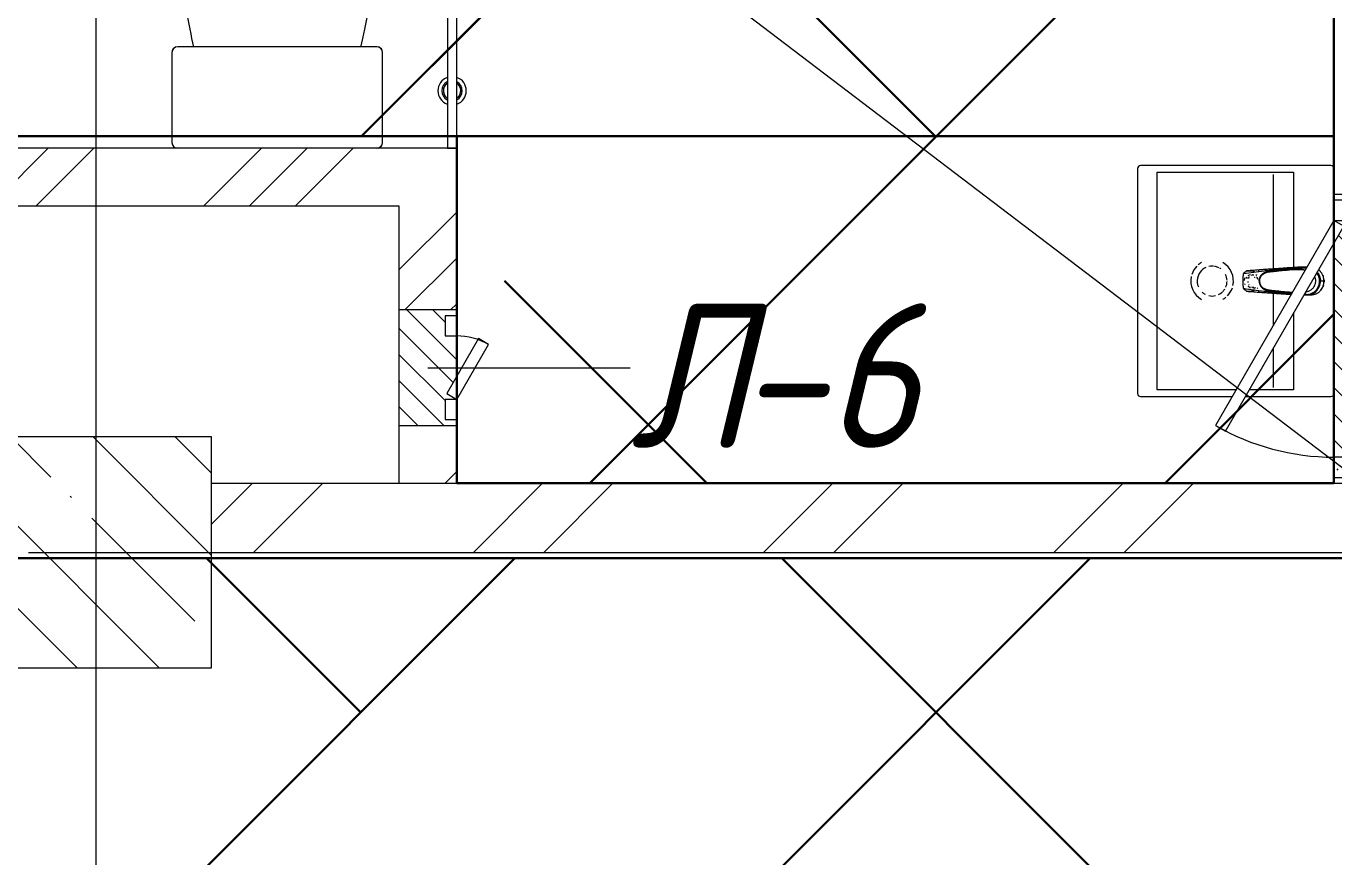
# Model space of a CAD drawing. Header units: millimetres. Extents: x -68946 to 690821, y -552984 to 293768.
# Drawn here: x 55741 to 58007, y -205094 to -203655 of the extents above; entities that cross this region are included whole.
import ezdxf

# ---------------------------------------------------------------- set-up
doc = ezdxf.new("R2010")
doc.units = ezdxf.units.MM
doc.linetypes.add('ADSK_Линия сетки', pattern=[2500, 2000, -250, 0, -250])
for name, color, linetype, lineweight in [('1.1) Стяжка 5 вып.', 30, 'Continuous', 30), ('1.3) Звуко-изол           5 вып.', 90, 'Continuous', 30), ('A-DETL-____-OTLN', 250, 'Continuous', 5), ('A-DETL-GENF-OTLN', 250, 'Continuous', 5), ('A-DOOR-____-IDEN', 250, 'Continuous', 9), ('A-DOOR-____-MCUT', 250, 'Continuous', 5), ('A-DOOR-____-OTLN', 250, 'Continuous', 5), ('A-GENM-____-MCUT', 250, 'Continuous', 25), ('A-GENM-____-OTLN', 250, 'Continuous', 9), ('A-WALL-____-MCUT', 250, 'Continuous', 13), ('A-WALL-____-PATT', 250, 'Continuous', 13), ('G-XREF-____-OTLN', 250, 'Continuous', 9), ('P-SANR-FIXT-OTLN', 250, 'Continuous', 9), ('S-COLS-____-MCUT', 250, 'Continuous', 25), ('S-COLS-____-OTLN', 250, 'Continuous', 9), ('S-GRID-____-OTLN', 250, 'Continuous', 9)]:
    doc.layers.add(name, color=color, linetype=linetype, lineweight=lineweight)
doc.styles.add('ISOCPEUR_I', font='isocpeui.ttf', dxfattribs={"width": 0.9, "height": 12.5})
pattern_1 = [(45, (-3188.22, -259241.4), (-224.5064, 224.5064), []), (45, (-3108.85, -259241.4), (0, 449.0128), []), (45, (-3267.6, -259241.4), (0, 449.0128), [])]
pattern_2 = [(45, (125, 0), (-22.6274, 22.6274), [])]

# ---------------------------------------------------------------- blocks, each defined once
blk = doc.blocks.new('SND_Умывальник_Santek HEO - HEO 40_ гибкая подводка_установка на стену_ 400х340х170_  PN4_5_ ХВ_ГВ накидная гайка BP DN15_ К-гл_кон_ П DN 50-V4-АР1_Маркировочный план 3 этажа')
at = {"layer": 'G-XREF-____-OTLN'}
for p, q in [((-17.5, -103.1), (-18.3, -96.1)), ((18.6, -93.2), (17.7, -100.7)), ((-13.2, -122.3), (-12.8, -122.9)), ((13.7, -121.5), (13.9, -121.2))]:
    blk.add_line(p, q, dxfattribs=at)
at = {"layer": 'G-XREF-____-OTLN', "flags": 128}
blk.add_lwpolyline([(0, -129.4), (-2.6, -129.2), (-5.1, -128.6), (-8.6, -126.9), (-9.4, -126.4)], dxfattribs=at)
at = {"layer": 'P-SANR-FIXT-OTLN', "lineweight": 5}
for p, q in [((-200, -5), (-200, -335)), ((200, -153), (200, -5)), ((-23.9, -47.6), (-23.4, -52)), ((23.5, -50.9), (23.9, -47.4)), ((23.7, -45.9), (24, -45.9)), ((-188.5, -306), (-188.5, -70)), ((-188.5, -70), (-22, -70)), ((-188.5, -70), (-22, -70)), ((56.2, -70), (188.5, -70)), ((56.2, -70), (188.5, -70)), ((188.5, -70), (188.5, -146.3)), ((-184.6, -105), (-19.4, -105)), ((19.4, -105), (76.9, -105)), ((116.9, -105), (184.6, -105)), ((-9.6, -133.4), (-11, -135)), ((12.6, -138.2), (11.3, -135.3)), ((-10.2, -147.5), (-8.9, -148.7)), ((-5.9, -150.5), (-4.4, -151)), ((11.3, -146.2), (11.9, -145.1)), ((12, -138.2), (12, -140.3)), ((12, -138.2), (12, -140.3)), ((188.5, -169.4), (188.5, -306)), ((200, -335), (200, -176.1)), ((188.5, -306), (-188.5, -306)), ((-195, -340), (195, -340))]:
    blk.add_line(p, q, dxfattribs=at)
at = {"layer": 'P-SANR-FIXT-OTLN', "lineweight": 5, "flags": 128}
for points in [[(23.1, -42.5), (23.5, -44.1), (24, -45.9)], [(-21.8, -57.4), (-22.6, -54.7), (-23.4, -52)], [(-17.6, -151.4), (-17.8, -149.6), (-17.9, -147.9)], [(-17.6, -151.4), (-15.4, -153.8), (-13.1, -156.3)], [(13.1, -156.3), (15.4, -153.8), (17.7, -151.4)], [(17.9, -147.9), (17.8, -149.6), (17.7, -151.4)]]:
    blk.add_lwpolyline(points, dxfattribs=at)
at = {"layer": 'P-SANR-FIXT-OTLN', "lineweight": 5}
for centre, radius, start, end in [((-195, -5), 5, 90, 180), ((195, -5), 5, 0, 90), ((0, -210.9), 36.9, 78.0272, 150), ((0, -210.9), 36.9, 45.5918, 71.6223), ((0, -210.9), 25.9, 152.9816, 166.4817), ((0, -210.9), 25.9, 144, 148.4296), ((0, -210.9), 25.9, 93.0847, 116.1739), ((0, -210.9), 25.9, 65.5446, 88.4632), ((0, -210.9), 25.9, 45.5775, 58.0134), ((0, -210.9), 25.9, 25.5336, 44.5196), ((0, -210.9), 36.9, 30, 40.5764), ((0, -210.9), 25.9, 175.2821, 180), ((0, -210.9), 25.9, 180, 192.7098), ((0, -210.9), 25.9, 167.3064, 171.5165), ((0, -210.9), 25.9, 205.5336, 224.5196), ((0, -210.9), 25.9, 317.3943, 331.7651), ((0, -210.9), 25.9, 347.2447, 360), ((0, -210.9), 25.9, 360, 12.6033), ((0, -210.9), 36.9, 210, 220.5764), ((0, -210.9), 36.9, 225.5918, 251.6223), ((0, -210.9), 25.9, 225.5775, 292.7628), ((0, -210.9), 36.9, 258.0272, 330), ((-195, -335), 5, 180, 270), ((195, -335), 5, 270, 360)]:
    blk.add_arc(centre, radius, start, end, dxfattribs=at)
for centre, major_axis, start_param, end_param in [((0, -140.2), (10.5, 0), 2.074739, 2.346091), ((0, -140.2), (10.5, 0), 1.895215, 2.047019), ((0, -140.2), (10.5, 0), 2.984761, 3.136523), ((0, -140.2), (10.5, 0), 3.150836, 3.488648), ((0, -144.4), (10.5, 0), 3.141593, 3.665191), ((0, -140.2), (10.5, 0), 3.944651, 4.269174), ((0, -144.4), (10.5, 0), 2.106208, 2.262595), ((0, -144.4), (10.5, 0), 4.044495, 4.199712), ((0, -144.4), (13, 0), 4.251351, 4.444761), ((0, -144.4), (13, 0), 4.518274, 4.621873), ((0, -140.2), (10.5, 0), 4.792405, 4.95203), ((0, -144.4), (13, 0), 5.095586, 5.204636), ((0, -140.2), (10.5, 0), 5.302179, 5.484258), ((0, -144.4), (10.5, 0), 5.759587, 6.283185), ((0, -140.2), (10.5, 0), 5.967442, 6.44117), ((0, -144.4), (13, 0), 0.38978, 0.565414)]:
    blk.add_ellipse(centre, major_axis=major_axis, ratio=0.841652, start_param=start_param, end_param=end_param, dxfattribs=at)
for points in [[(-14.2, -21.4), (-14.7, -21.7), (-15.5, -22.4), (-16.7, -23.3), (-18.1, -24.6), (-18.9, -25.6), (-19.3, -26.1)], [(-10, -18.9), (-9.5, -18.7), (-9, -18.5), (-8.5, -18.3)], [(-1.9, -16.9), (-1.3, -16.8), (-0.6, -16.8), (0, -16.8)], [(0, -16.8), (0.7, -16.8), (1.5, -16.9), (2.2, -16.9)], [(14.6, -21.4), (15.1, -21.8), (15.5, -22.1), (16, -22.5)], [(2.4, -24.6), (3.1, -24.7), (3.9, -24.8), (4.6, -24.9)], [(23, -42.2), (23, -42.1), (23, -41.9), (22.9, -41.8)], [(23.9, -47.4), (23.8, -46.6), (23.6, -44.8), (23.3, -43.1), (23, -42.2)], [(24, -45.9), (23.9, -44.4), (23.8, -43), (23.5, -41.6)], [(24, -45.1), (24.1, -44.1), (24.1, -43), (24, -41.9)], [(-23.3, -48.5), (-23.4, -48), (-23.5, -47.6), (-23.6, -47.1)], [(-20.2, -59.9), (-20.7, -59.1), (-21.3, -58.3), (-21.8, -57.4)], [(23.1, -48.2), (23.1, -48.7), (23.1, -49.3), (23.2, -49.9)], [(23.9, -51.2), (24, -49.9), (24, -48.7), (23.9, -47.4)], [(-20.9, -104.7), (-20.9, -104.7), (-20.7, -104.7), (-20.3, -104.6), (-20, -104.6)], [(20.1, -104.6), (20.6, -104.7), (20.9, -104.7), (20.9, -104.7)], [(-6.7, -127.8), (-5.9, -128.2), (-5, -128.5), (-4.1, -128.7)], [(-6.6, -157.1), (-7.7, -157), (-9.8, -156.8), (-12, -156.5), (-13.1, -156.3)], [(0, -157.4), (-1.1, -157.4), (-3.3, -157.4), (-5.5, -157.2), (-6.6, -157.1)], [(6.6, -157.1), (5.5, -157.2), (3.3, -157.4), (1.1, -157.4), (0, -157.4)], [(13.1, -156.3), (12, -156.5), (9.9, -156.8), (7.7, -157), (6.6, -157.1)]]:
    blk.add_open_spline(points, degree=3, dxfattribs=at)
for points, knots in [([(0, -17), (-2.6, -17), (-5.7, -17.5), (-9.3, -18.8), (-11, -19.6), (-12.7, -20.4), (-13.7, -21.1), (-14.2, -21.4)], [0, 0, 0, 0, 0.2, 0.25, 0.3, 0.35, 0.4, 0.4, 0.4, 0.4]), ([(0, -17), (0, -17.5), (0, -18.6), (0, -20.3), (0, -21.8), (0, -22.7), (0, -23.2)], [0, 0, 0, 0, 0.25, 0.5, 0.75, 0.9474122, 0.9474122, 0.9474122, 0.9474122]), ([(24, -41.9), (24, -41.1), (23.9, -39.5), (23.6, -37.3), (23.3, -35.4), (22.9, -33.6), (22.3, -31.4), (21.5, -29.4), (20.4, -27.5), (19.1, -25.8), (17.7, -24.2), (15.5, -22.2), (11.3, -19.4), (5.8, -17.4), (1.5, -17), (0, -17)], [0, 0, 0, 0, 0.055556, 0.111111, 0.166667, 0.222222, 0.277778, 0.333333, 0.388889, 0.444444, 0.5, 0.555556, 0.666667, 0.888889, 1, 1, 1, 1]), ([(6.6, -17.7), (7.2, -17.9), (8.4, -18.3), (9.7, -18.8), (10.2, -19)], [0.08534081, 0.08534081, 0.08534081, 0.08534081, 0.11111111, 0.13561298, 0.13561298, 0.13561298, 0.13561298]), ([(-14.2, -27.7), (-13.9, -27.4), (-12.3, -26.4), (-9.1, -24.8), (-4.7, -23.5), (-1.6, -23.2), (0, -23.2)], [20.226596, 20.226596, 20.226596, 20.226596, 21.407172, 25.688606, 29.970041, 34.251475, 34.251475, 34.251475, 34.251475]), ([(22.8, -41.5), (22.3, -39.6), (20.5, -35.6), (16, -30.5), (10.1, -26.7), (4.2, -24.8), (-1.1, -24.5), (-5.4, -25.2), (-9.5, -26.6), (-12.3, -28.1), (-13.8, -29.1), (-14, -29.3)], [0.0116849, 0.0116849, 0.0116849, 0.0116849, 0.1111111, 0.2222222, 0.3333333, 0.4444444, 0.5138889, 0.5833333, 0.6527778, 0.7222222, 0.7381301, 0.7381301, 0.7381301, 0.7381301]), ([(-6.7, -33.1), (-6.2, -32.9), (-4.8, -32.4), (-2.5, -31.9), (0.4, -31.7), (3.3, -32.1), (6, -32.8), (8.2, -33.7), (9.9, -34.7), (11.3, -35.6), (12.7, -36.7), (14, -37.9), (15.2, -39.2), (16.4, -40.9), (17.7, -43.1), (18.6, -45.5), (18.9, -47), (19, -47.4)], [0.6440412, 0.6440412, 0.6440412, 0.6440412, 0.6538462, 0.6730769, 0.6923077, 0.7115385, 0.7307692, 0.75, 0.7596154, 0.7692308, 0.7836538, 0.7980769, 0.8125, 0.8269231, 0.8413462, 0.8557692, 0.8595167, 0.8595167, 0.8595167, 0.8595167]), ([(-5.3, -25), (-5.1, -25), (-4.1, -24.8), (-3.2, -24.7), (-2.5, -24.6)], [0.91841171, 0.91841171, 0.91841171, 0.91841171, 0.92857143, 0.96187166, 0.96187166, 0.96187166, 0.96187166]), ([(23.3, -40.8), (23.2, -40.2), (22.9, -39), (22.2, -37.1), (21.1, -35), (19.5, -32.5), (16.9, -29.7), (13.2, -26.9), (9.1, -24.8), (4.6, -23.5), (1.5, -23.2), (0, -23.2)], [-63.609883, -63.609883, -63.609883, -63.609883, -62.080799, -59.940082, -57.799364, -55.658647, -51.377213, -47.095778, -42.814344, -38.53291, -34.251475, -34.251475, -34.251475, -34.251475]), ([(19, -33.6), (19.3, -34), (19.8, -34.7), (20.4, -35.8), (20.8, -36.6), (21, -37.2), (21.1, -37.4)], [0.3358363, 0.3358363, 0.3358363, 0.3358363, 0.35714286, 0.375, 0.39285714, 0.40186247, 0.40186247, 0.40186247, 0.40186247]), ([(21.8, -39.4), (21.8, -39.6), (21.9, -40), (22, -40.2), (22, -40.4)], [0.43577337, 0.43577337, 0.43577337, 0.43577337, 0.44642857, 0.45645234, 0.45645234, 0.45645234, 0.45645234]), ([(23.2, -34.8), (23.2, -35), (23.4, -35.9), (23.8, -38.2), (24.1, -41.7), (24, -44.5), (23.8, -45.8)], [0.4097338, 0.4097338, 0.4097338, 0.4097338, 0.4166667, 0.4444444, 0.5, 0.550944, 0.550944, 0.550944, 0.550944]), ([(24.1, -51.4), (24.1, -50.4), (24, -47.7), (23.8, -45), (23.6, -43.3)], [0.1958613, 0.1958613, 0.1958613, 0.1958613, 0.25, 0.3486166, 0.3486166, 0.3486166, 0.3486166]), ([(-23.9, -46.9), (-24, -47.4), (-24.1, -50.2), (-24.2, -55.3), (-23.9, -60.1), (-23.8, -62.5)], [0.7191361, 0.7191361, 0.7191361, 0.7191361, 0.75, 0.875, 1, 1, 1, 1]), ([(-23.9, -47.6), (-24, -49.2), (-23.9, -52.6), (-23.3, -57.5), (-22.5, -62.4), (-21.8, -67.4), (-21.2, -72.4), (-20.5, -79.2), (-19.6, -85.9), (-18.7, -92.7), (-18.1, -96.9), (-17.7, -100.4), (-17.4, -103.7), (-17.1, -107.9), (-16.5, -113), (-15.5, -117.2), (-14.3, -120.3), (-13.1, -122.6), (-11.5, -124.7), (-9.6, -126.4), (-7.4, -127.7), (-4.3, -129), (-1.7, -129.4), (0, -129.4)], [0, 0, 0, 0, 0.055556, 0.111111, 0.166667, 0.222222, 0.277778, 0.333333, 0.444444, 0.5, 0.555556, 0.583333, 0.611111, 0.666667, 0.722222, 0.777778, 0.805556, 0.833333, 0.861111, 0.888889, 0.916667, 0.944444, 1, 1, 1, 1]), ([(-23.4, -52), (-23.6, -51), (-23.8, -49.2), (-23.9, -47.5), (-23.9, -46.8)], [0, 0, 0, 0, 0.5, 0.8487793, 0.8487793, 0.8487793, 0.8487793]), ([(-23.8, -62.5), (-23.7, -64.3), (-23.4, -68.1), (-23, -74.1), (-22.7, -79.7), (-22.4, -84.3), (-22, -88.9), (-21.7, -94.5), (-21, -103.5), (-20.5, -111.8), (-19.9, -120.3), (-19.3, -128.7), (-18.5, -138.9), (-17.9, -147.2), (-17.6, -151.4)], [0, 0, 0, 0, 0.071429, 0.142857, 0.214286, 0.25, 0.285714, 0.357143, 0.428571, 0.571429, 0.642857, 0.714286, 0.857143, 1, 1, 1, 1]), ([(-23.7, -47.1), (-23.7, -47.3), (-23.6, -48.1), (-23.4, -48.9), (-23.2, -49.6)], [0.1346068, 0.1346068, 0.1346068, 0.1346068, 0.15, 0.2, 0.2, 0.2, 0.2]), ([(-23.4, -52), (-23.4, -52.1), (-23.4, -52.4), (-23.4, -53.4), (-23.2, -55.1), (-22.9, -57.5), (-22.6, -60.4), (-22.1, -64.8), (-21.6, -69.6), (-20.9, -74.6), (-20.3, -79.8), (-19.5, -86.3), (-18.6, -93.8), (-17.8, -100.1), (-17.1, -105.1), (-16.7, -108.8), (-16.3, -112.6), (-15.8, -116.3), (-14.7, -120), (-12.8, -123.1), (-11.2, -124.8), (-10.3, -125.5)], [0, 0, 0, 0, 0.0192308, 0.0384615, 0.0576923, 0.0769231, 0.0961538, 0.1153846, 0.1538462, 0.1730769, 0.1923077, 0.2307692, 0.2692308, 0.3076923, 0.3269231, 0.3461538, 0.3653846, 0.3846154, 0.4038462, 0.4230769, 0.4397601, 0.4397601, 0.4397601, 0.4397601]), ([(-13.1, -156.3), (-14, -150.5), (-15.7, -138.8), (-17.5, -124.1), (-18.8, -112.3), (-19.7, -103.3), (-20.4, -95.8), (-21, -89.7), (-21.3, -85.2), (-21.7, -80.4), (-22.2, -73.7), (-22.6, -66.6), (-23, -60), (-23.2, -53.9), (-23.2, -50.1), (-23.1, -48.2)], [0, 0, 0, 0, 0.0714286, 0.1428571, 0.1785714, 0.2142857, 0.25, 0.2678571, 0.2857143, 0.3035714, 0.3214286, 0.3571429, 0.375, 0.3928571, 0.4285714, 0.4285714, 0.4285714, 0.4285714]), ([(-19, -82.1), (-19, -81.8), (-19.1, -81), (-19.3, -79.8), (-19.5, -78.5), (-19.7, -77), (-20, -75.2), (-20.3, -72.9), (-20.7, -70.2), (-21.2, -66.7), (-21.7, -63.4), (-22.1, -60.6), (-22.4, -58.9), (-22.5, -57.8), (-22.4, -57.3), (-22.2, -57.1), (-22, -57.3), (-21.8, -57.4)], [-0.210165, -0.210165, -0.210165, -0.210165, -0.203125, -0.1953125, -0.1875, -0.1796875, -0.171875, -0.15625, -0.140625, -0.125, -0.09375, -0.078125, -0.0625, -0.046875, -0.03125, -0.015625, 0, 0, 0, 0]), ([(0, -128.4), (-0.5, -128.4), (-1.5, -128.4), (-3, -128.2), (-4.5, -127.8), (-6, -127.3), (-7.2, -126.7), (-8.3, -126.1), (-9.4, -125.3), (-10.6, -124.2), (-11.7, -123.1), (-12.3, -122.1), (-13, -121.1), (-13.8, -119.5), (-14.8, -117), (-15.6, -113.8), (-16.2, -110.6), (-16.5, -107.9), (-16.7, -104.9), (-17, -102.2), (-17.2, -100.1), (-17.5, -98.1), (-17.8, -95.4), (-18.2, -92.4), (-18.5, -89.5), (-18.8, -86.5), (-19.2, -82.4), (-19.6, -77.2), (-19.9, -71.2), (-19.9, -66.2), (-19.9, -62.6), (-19.9, -59.9), (-19.8, -57.9), (-19.8, -56.3), (-19.8, -54.9), (-19.8, -53.4), (-19.7, -51.7), (-19.6, -50.4), (-19.5, -49.6)], [0, 0, 0, 0, 0.0192308, 0.0384615, 0.0576923, 0.0769231, 0.0961538, 0.1153846, 0.1346154, 0.1538462, 0.1634615, 0.1730769, 0.1826923, 0.1923077, 0.2115385, 0.2307692, 0.2403846, 0.25, 0.2596154, 0.2692308, 0.2740385, 0.2788462, 0.2884615, 0.2980769, 0.3076923, 0.3173077, 0.3269231, 0.3461538, 0.3653846, 0.3846154, 0.4038462, 0.4230769, 0.4423077, 0.4519231, 0.4615385, 0.4711538, 0.4807692, 0.4969753, 0.4969753, 0.4969753, 0.4969753]), ([(23.2, -49.6), (23.4, -48.9), (23.6, -47.9), (23.8, -46.8), (23.9, -46.4)], [0.8, 0.8, 0.8, 0.8, 0.85, 0.88358568, 0.88358568, 0.88358568, 0.88358568]), ([(23.7, -46.6), (23.6, -47.1), (23.5, -47.7), (23.4, -48.4), (23.3, -48.5)], [0.56144037, 0.56144037, 0.56144037, 0.56144037, 0.58333333, 0.58622412, 0.58622412, 0.58622412, 0.58622412]), ([(24, -45.9), (23.9, -46.9), (23.8, -48.6), (23.6, -50.4), (23.5, -51.1)], [0, 0, 0, 0, 0.5, 0.8550217, 0.8550217, 0.8550217, 0.8550217]), ([(18.5, -89.7), (18.2, -92.3), (17.7, -96.2), (17.1, -101.5), (16.7, -105.4), (16.2, -109.4), (15.6, -113.3), (14.9, -116.5), (14, -119), (13.2, -120.8), (12.1, -122.5), (10.4, -124.6), (7.7, -126.6), (4, -128.1), (1.3, -128.4), (0, -128.4)], [0, 0, 0, 0, 0.166667, 0.25, 0.333333, 0.416667, 0.5, 0.583333, 0.625, 0.666667, 0.708333, 0.75, 0.833333, 0.916667, 1, 1, 1, 1]), ([(0, -129.4), (0.8, -129.4), (2.1, -129.3), (3.7, -129), (4.8, -128.7), (5.9, -128.3), (6.8, -127.9), (7.7, -127.5), (8.8, -126.8), (10, -126), (11.1, -125.1), (12.3, -123.8), (13.5, -122), (14.6, -119.8), (15.4, -117.2), (16.1, -114), (16.7, -110.3), (17.2, -105.9), (17.7, -101.1), (18.3, -95.7), (18.8, -91.8), (19, -89.8)], [0, 0, 0, 0, 0.1, 0.15, 0.2, 0.25, 0.3, 0.35, 0.4, 0.45, 0.5, 0.55, 0.6, 0.65, 0.7, 0.75, 0.8, 0.85, 0.9, 0.95, 1, 1, 1, 1]), ([(4.9, -128.5), (5.9, -128.1), (8.1, -127.2), (11, -125), (13.1, -122.6), (14.4, -120.4), (15.3, -118), (16, -114.9), (16.4, -111.7), (16.6, -109.2), (16.9, -106.6), (17.3, -103.5), (17.9, -98.4), (18.7, -92.2), (19.7, -84.7), (20.4, -78.4), (20.9, -74.5), (21.1, -73), (21.1, -72.7)], [0.5220444, 0.5220444, 0.5220444, 0.5220444, 0.5384615, 0.5576923, 0.5769231, 0.5865385, 0.5961538, 0.6153846, 0.6346154, 0.6442308, 0.6538462, 0.6730769, 0.6923077, 0.7307692, 0.7692308, 0.8076923, 0.8269231, 0.8313663, 0.8313663, 0.8313663, 0.8313663]), ([(22.3, -72.4), (22.2, -73.4), (22, -76.1), (21.7, -80.4), (21.4, -85.2), (21, -89.7), (20.5, -95.8), (19.8, -103.3), (18.9, -112.3), (17.5, -124.1), (15.7, -138.8), (14, -150.5), (13.1, -156.3)], [0.668345, 0.668345, 0.668345, 0.668345, 0.6785714, 0.6964286, 0.7142857, 0.7321429, 0.75, 0.7857143, 0.8214286, 0.8571429, 0.9285714, 1, 1, 1, 1]), ([(17.7, -151.4), (18, -147.2), (18.6, -138.9), (19.3, -128.7), (19.9, -120.3), (20.3, -113.9), (20.8, -107.6), (21.2, -101.3), (21.7, -94.5), (22.1, -88.9), (22.4, -84.3), (22.7, -79.7), (22.9, -76.3), (23.1, -74.2)], [0, 0, 0, 0, 0.1428571, 0.2857143, 0.3571429, 0.4285714, 0.5, 0.5714286, 0.6428571, 0.7142857, 0.75, 0.7857143, 0.8571429, 0.8571429, 0.8571429, 0.8571429]), ([(19.8, -71.9), (19.8, -72.1), (19.6, -75.2), (19.3, -81.1), (18.8, -86.8), (18.5, -89.7)], [0.9401582, 0.9401582, 0.9401582, 0.9401582, 0.94230769, 0.97115385, 1, 1, 1, 1]), ([(19.4, -78.5), (19.4, -78.9), (19.3, -79.8), (19.1, -81.1), (19, -81.9), (18.9, -82.3)], [-0.8125, -0.8125, -0.8125, -0.8125, -0.8046875, -0.796875, -0.78898159, -0.78898159, -0.78898159, -0.78898159]), ([(19, -89.8), (19.5, -86.2), (20.2, -80.8), (20.9, -75.2), (21.1, -73.1), (21.2, -72.8)], [0, 0, 0, 0, 0.25, 0.375, 0.3963233, 0.3963233, 0.3963233, 0.3963233]), ([(-19.1, -130.9), (-19.1, -130.8), (-19, -130.7), (-18.8, -130.7), (-18.6, -130.6), (-18.5, -130.6), (-18.3, -130.5), (-18.1, -130.5), (-17.6, -130.5), (-17, -130.4), (-16.6, -130.3)], [0, 0, 0, 0, 0.1, 0.15, 0.175, 0.2, 0.225, 0.25, 0.3, 0.4, 0.4, 0.4, 0.4]), ([(11.7, -131.8), (11.9, -131.9), (12.3, -132.2), (12.7, -132.7), (12.9, -132.9), (13.1, -133)], [0.26184412, 0.26184412, 0.26184412, 0.26184412, 0.29166667, 0.3125, 0.33333333, 0.33333333, 0.33333333, 0.33333333]), ([(16.7, -130.3), (17.1, -130.4), (17.6, -130.5), (18.1, -130.5), (18.4, -130.5), (18.5, -130.6), (18.7, -130.6), (18.8, -130.7), (19, -130.7), (19.1, -130.8), (19.1, -130.9)], [0.6, 0.6, 0.6, 0.6, 0.7, 0.75, 0.775, 0.8, 0.825, 0.85, 0.9, 1, 1, 1, 1]), ([(-17.9, -147.9), (-18, -146.5), (-17.9, -143.9), (-17.2, -140.7), (-16.4, -138.5), (-16, -137.5), (-15.8, -137.1), (-15.7, -137)], [0, 0, 0, 0, 0.1666667, 0.3333333, 0.4166667, 0.4583333, 0.4722829, 0.4722829, 0.4722829, 0.4722829]), ([(15.8, -137), (15.8, -137.1), (16, -137.5), (16.5, -138.5), (17.3, -140.7), (17.9, -143.9), (18, -146.5), (17.9, -147.9)], [0.5277524, 0.5277524, 0.5277524, 0.5277524, 0.5416667, 0.5833333, 0.6666667, 0.8333333, 1, 1, 1, 1])]:
    blk.add_open_spline(points, degree=3, knots=knots, dxfattribs=at)
blk = doc.blocks.new('SND_Унитаз_Santek_HEO - Santek HEO_ 365х635х785_ выпуск-прямой_ PN4_5_ Х-резьба НР DN15_ К-гл_кон_ П DN100-25961145-АР1_Маркировочный план 3 этажа')
at = {"layer": 'P-SANR-FIXT-OTLN', "lineweight": 5}
for p, q in [((-175, 423.4), (-175, 325.6)), ((175, 325.6), (175, 423.4)), ((-182.5, 165.8), (-182.5, 10)), ((172.5, 175.8), (-172.5, 175.8)), ((182.5, 10), (182.5, 165.8))]:
    blk.add_line(p, q, dxfattribs=at)
for centre, start, end in [((-172.5, 165.8), 90, 180), ((-172.5, 165.8), 105, 180), ((172.5, 165.8), 0, 90), ((172.5, 165.8), 0, 75), ((-172.5, 10), 180, 270), ((-172.5, 10), 180, 270), ((172.5, 10), 270, 0), ((172.5, 10), 285, 0)]:
    blk.add_arc(centre, 10, start, end, dxfattribs=at)
for points, knots in [([(0, 634.5), (-96, 631.3), (-168.1, 609.5), (-169.2, 526.5), (-175, 423.4)], [-0.5440111, -0.5440111, -0.5440111, -0.5440111, -0.2757876, 0, 0, 0, 0]), ([(175, 423.4), (169.2, 526.5), (168.1, 609.5), (96, 631.3), (0, 634.5)], [-0.5440111, -0.5440111, -0.5440111, -0.5440111, -0.2682234, 0, 0, 0, 0])]:
    blk.add_open_spline(points, degree=3, knots=knots, dxfattribs=at)
for points in [[(-175, 325.6), (-163, 263.9), (-153.6, 214.5), (-145, 174.9)], [(145, 174.9), (153.6, 214.5), (163, 263.9), (175, 325.6)]]:
    blk.add_open_spline(points, degree=3, dxfattribs=at)
blk = doc.blocks.new('131_Сантехническая перегородка - СП-1 3 1300-43197773-АР1_Маркировочный план 3 этажа')
at = {"layer": 'A-GENM-____-MCUT', "lineweight": 5}
for p, q in [((1300, 8), (0, 8)), ((0, 8), (0, -8)), ((1300, -8), (1300, 8)), ((0, -8), (1300, -8))]:
    blk.add_line(p, q, dxfattribs=at)
at = {"layer": 'A-GENM-____-OTLN', "lineweight": 5, "flags": 128}
for points in [[(163.3, 8), (162.9, 8.5), (162.6, 9), (162.2, 9.5), (161.8, 9.9), (161.4, 10.4), (161, 10.8), (160.5, 11.2), (160.1, 11.6), (159.6, 12), (159.1, 12.3), (158.6, 12.7), (158.1, 13), (157.6, 13.3), (157.1, 13.6), (156.5, 13.8), (156, 14), (155.4, 14.3), (154.8, 14.4), (154.2, 14.6), (153.6, 14.7), (153.1, 14.9), (152.5, 14.9), (151.9, 15), (151.3, 15.1), (150.7, 15.1), (150.1, 15.1), (149.4, 15), (148.8, 15), (148.2, 14.9), (147.7, 14.8), (147.1, 14.7), (146.5, 14.5), (145.9, 14.4), (145.3, 14.2), (144.8, 13.9), (144.2, 13.7), (143.7, 13.4), (143.1, 13.2), (142.6, 12.9), (142.1, 12.5), (141.6, 12.2), (141.1, 11.8), (140.7, 11.4), (140.2, 11), (139.8, 10.6), (139.4, 10.2), (139, 9.7), (138.6, 9.3), (138.2, 8.8), (137.9, 8.3), (137.7, 8)], [(1213.3, 8), (1212.9, 8.5), (1212.6, 9), (1212.2, 9.5), (1211.8, 9.9), (1211.4, 10.4), (1211, 10.8), (1210.5, 11.2), (1210.1, 11.6), (1209.6, 12), (1209.1, 12.3), (1208.6, 12.7), (1208.1, 13), (1207.6, 13.3), (1207.1, 13.6), (1206.5, 13.8), (1206, 14), (1205.4, 14.3), (1204.8, 14.4), (1204.2, 14.6), (1203.6, 14.7), (1203.1, 14.9), (1202.5, 14.9), (1201.9, 15), (1201.3, 15.1), (1200.7, 15.1), (1200.1, 15.1), (1199.4, 15), (1198.8, 15), (1198.2, 14.9), (1197.7, 14.8), (1197.1, 14.7), (1196.5, 14.5), (1195.9, 14.4), (1195.3, 14.2), (1194.8, 13.9), (1194.2, 13.7), (1193.7, 13.4), (1193.1, 13.2), (1192.6, 12.9), (1192.1, 12.5), (1191.6, 12.2), (1191.1, 11.8), (1190.7, 11.4), (1190.2, 11), (1189.8, 10.6), (1189.4, 10.2), (1189, 9.7), (1188.6, 9.3), (1188.2, 8.8), (1187.9, 8.3), (1187.7, 8)], [(137.7, -8), (138, -8.5), (138.4, -9), (138.8, -9.5), (139.1, -9.9), (139.6, -10.4), (140, -10.8), (140.4, -11.2), (140.9, -11.6), (141.3, -12), (141.8, -12.3), (142.3, -12.7), (142.8, -13), (143.4, -13.3), (143.9, -13.6), (144.5, -13.8), (145, -14), (145.6, -14.3), (146.2, -14.4), (146.7, -14.6), (147.3, -14.7), (147.9, -14.9), (148.5, -14.9), (149.1, -15), (149.7, -15.1), (150.3, -15.1), (150.9, -15.1), (151.5, -15), (152.1, -15), (152.7, -14.9), (153.3, -14.8), (153.9, -14.7), (154.5, -14.5), (155.1, -14.4), (155.6, -14.2), (156.2, -13.9), (156.7, -13.7), (157.3, -13.4), (157.8, -13.2), (158.3, -12.9), (158.9, -12.5), (159.3, -12.2), (159.8, -11.8), (160.3, -11.4), (160.7, -11), (161.2, -10.6), (161.6, -10.2), (162, -9.7), (162.4, -9.3), (162.7, -8.8), (163.1, -8.3), (163.3, -8)], [(1187.7, -8), (1188, -8.5), (1188.4, -9), (1188.8, -9.5), (1189.1, -9.9), (1189.6, -10.4), (1190, -10.8), (1190.4, -11.2), (1190.9, -11.6), (1191.3, -12), (1191.8, -12.3), (1192.3, -12.7), (1192.8, -13), (1193.4, -13.3), (1193.9, -13.6), (1194.5, -13.8), (1195, -14), (1195.6, -14.3), (1196.2, -14.4), (1196.7, -14.6), (1197.3, -14.7), (1197.9, -14.9), (1198.5, -14.9), (1199.1, -15), (1199.7, -15.1), (1200.3, -15.1), (1200.9, -15.1), (1201.5, -15), (1202.1, -15), (1202.7, -14.9), (1203.3, -14.8), (1203.9, -14.7), (1204.5, -14.5), (1205.1, -14.4), (1205.6, -14.2), (1206.2, -13.9), (1206.7, -13.7), (1207.3, -13.4), (1207.8, -13.2), (1208.3, -12.9), (1208.9, -12.5), (1209.3, -12.2), (1209.8, -11.8), (1210.3, -11.4), (1210.7, -11), (1211.2, -10.6), (1211.6, -10.2), (1212, -9.7), (1212.4, -9.3), (1212.7, -8.8), (1213.1, -8.3), (1213.3, -8)]]:
    blk.add_lwpolyline(points, dxfattribs=at)
at = {"layer": 'A-GENM-____-OTLN', "lineweight": 5}
for centre, radius, start, end in [((150.5, 0), 24.6, 19.9113, 160.0887), ((1200.5, 0), 24.6, 19.9113, 160.0887), ((150.5, 0), 17.6, 28.9731, 151.0269), ((150.5, 0), 15.1, 78.8699, 146.2189), ((150.5, 0), 15.1, 33.7811, 53.124), ((1200.5, 0), 17.6, 28.9731, 151.0269), ((1200.5, 0), 15.1, 78.8699, 146.2189), ((1200.5, 0), 15.1, 33.7811, 53.124), ((150.5, 0), 24.6, 199.9113, 340.0887), ((150.5, 0), 17.6, 208.9731, 331.0269), ((150.5, 0), 15.1, 213.7811, 233.124), ((150.5, 0), 15.1, 258.8699, 326.2189), ((1200.5, 0), 24.6, 199.9113, 340.0887), ((1200.5, 0), 17.6, 208.9731, 331.0269), ((1200.5, 0), 15.1, 213.7811, 233.124), ((1200.5, 0), 15.1, 258.8699, 326.2189)]:
    blk.add_arc(centre, radius, start, end, dxfattribs=at)
blk = doc.blocks.new('BSC_Колонна _Прямоугольная - 400x400-V67-АР1_Маркировочный план 3 этажа')
at = {"layer": 'S-COLS-____-OTLN', "lineweight": 5}
h = blk.add_hatch(dxfattribs=at)
h.set_pattern_fill('FP_41', color=256, style=0, pattern_type=2)
h.set_pattern_definition([(135, (-59049.98, -54675), (-142.5619, -142.5619), []), (135, (-58907.42, -54675), (-142.5619, -142.5619), [252.016, -50.403, 3.353, -47.05])])
h.paths.add_polyline_path([(-200, -200), (200, -200), (200, 200), (-200, 200), (-200, -84.9)])
at = {"layer": 'S-COLS-____-MCUT', "lineweight": 5}
for p, q in [((200, 200), (-200, 200)), ((-200, 200), (-200, -200)), ((200, -200), (200, 200)), ((-200, -200), (200, -200))]:
    blk.add_line(p, q, dxfattribs=at)
blk = doc.blocks.new('АР_Люк - ЛРС_ВК_500х400_наружный_NCS S 1000-N-V86-АР1_Маркировочный план 3 этажа')
at = {"layer": 'A-DOOR-____-OTLN'}
h = blk.add_hatch(dxfattribs=at)
h.set_pattern_fill('FP_54', color=256, style=0, pattern_type=2)
h.set_pattern_definition(pattern_2)
h.paths.add_polyline_path([(-90, 43), (-80, 40), (-80, 30), (-115, 30), (-115, 43)])
h.paths.add_polyline_path([(-125, 50), (-125, -50), (375, -50), (375, 50), (365, 50), (365, 30), (330, 30), (330, 50), (320, 32.7), (290, 50), (-80, 50), (-80, 43), (-90, 43), (-115, 48), (-115, 50)])
at = {"layer": 'A-DETL-GENF-OTLN', "lineweight": 5}
for p, q in [((375, 50), (-125, 50)), ((-125, 50), (-125, -50)), ((375, -50), (375, 50)), ((-125, -50), (375, -50))]:
    blk.add_line(p, q, dxfattribs=at)
at = {"layer": 'A-DOOR-____-MCUT', "lineweight": 5}
for p, q in [((-25.1, 255), (-35.1, 237.7)), ((330, 50), (-25.1, 255)), ((-35.1, 237.7), (320, 32.7)), ((-80, 50), (-115, 50)), ((-115, 50), (-115, 30)), ((-80, 30), (-80, 50)), ((320, 32.7), (330, 50)), ((365, 50), (330, 50)), ((330, 50), (330, 30)), ((365, 30), (365, 50)), ((-115, 30), (-80, 30)), ((330, 30), (365, 30))]:
    blk.add_line(p, q, dxfattribs=at)
blk.add_arc((330, 50), 410, 150, 180, dxfattribs=at)
at = {"layer": 'A-DOOR-____-OTLN'}
blk.add_line((330, 50), (-25.1, 255), dxfattribs=at)
blk = doc.blocks.new('АР_Люк - ЛРС_ВК_200х200_внутренний_RAL 9006-42736552-АР1_Маркировочный план 3 этажа')
at = {"layer": 'A-DOOR-____-OTLN'}
h = blk.add_hatch(dxfattribs=at)
h.set_pattern_fill('FP_54', color=256, style=0, pattern_type=2)
h.set_pattern_definition(pattern_2)
h.paths.add_polyline_path([(225, -50), (225, 50), (215, 50), (215, 30), (180, 30), (180, 50), (170, 32.7), (140, 50), (70, 50), (70, 30), (35, 30), (35, 50), (25, 50), (25, -50)])
at = {"layer": 'A-DETL-GENF-OTLN', "lineweight": 5}
for p, q in [((225, 50), (25, 50)), ((25, 50), (25, -50)), ((225, -50), (225, 50)), ((25, -50), (225, -50))]:
    blk.add_line(p, q, dxfattribs=at)
at = {"layer": 'A-DOOR-____-MCUT', "lineweight": 5}
for p, q in [((84.7, 105), (74.7, 87.7)), ((180, 50), (84.7, 105)), ((74.7, 87.7), (170, 32.7)), ((70, 50), (35, 50)), ((35, 50), (35, 30)), ((70, 30), (70, 50)), ((170, 32.7), (180, 50)), ((215, 50), (180, 50)), ((180, 50), (180, 30)), ((215, 30), (215, 50)), ((35, 30), (70, 30)), ((180, 30), (215, 30))]:
    blk.add_line(p, q, dxfattribs=at)
blk.add_arc((180, 50), 110, 150, 180, dxfattribs=at)
at = {"layer": 'A-DOOR-____-OTLN'}
blk.add_line((180, 50), (84.7, 105), dxfattribs=at)

msp = doc.modelspace()

# ---------------------------------------------------------------- hatches: boundary and pattern name
at = {"layer": '1.1) Стяжка 5 вып.', "lineweight": 30, "true_color": 0xf26722}
h = msp.add_hatch(dxfattribs=at)
h.set_pattern_fill('ANSI32', color=30, scale=222)
h.paths.add_polyline_path([(58006.7763, -200866.3892), (51981.8542, -200866.3892), (51981.8542, -203845.384), (58006.7763, -203845.384)])
h = msp.add_hatch(dxfattribs=at)
h.set_pattern_fill('ANSI32', color=30, scale=222)
h.paths.add_polyline_path([(58006.7763, -203845.384), (56486.7768, -203845.384), (56486.7768, -204446.3886), (58006.7763, -204446.3886)])
h = msp.add_hatch(dxfattribs=at)
h.set_pattern_fill('ANSI32', color=30, scale=222)
h.paths.add_polyline_path([(65861.7763, -204576.388), (46871.7544, -204576.388), (46871.7544, -204776.3886), (46451.7763, -204776.3886), (46451.7763, -204576.388), (42571.7763, -204576.388), (42571.7763, -204776.3886), (42151.7763, -204776.3886), (42151.7763, -204576.388), (38071.7763, -204576.388), (38071.7763, -204776.3886), (37651.7763, -204776.3886), (37651.7763, -204576.388), (33171.7544, -204576.388), (33171.7544, -204776.3886), (32749.9721, -204776.3886), (32749.9721, -204576.388), (29466.7763, -204576.388), (-2950.2456, -204576.388), (-2950.2456, -207866.3886), (65861.7763, -207866.3886)])
at = {"layer": '1.3) Звуко-изол           5 вып.', "lineweight": 30}
h = msp.add_hatch(dxfattribs=at)
h.set_pattern_fill('ANSI38', color=256, scale=222)
h.paths.add_polyline_path([(58006.7763, -200866.3892), (51981.8542, -200866.3892), (51981.8542, -203845.384), (58006.7763, -203845.384)])
h = msp.add_hatch(dxfattribs=at)
h.set_pattern_fill('ANSI38', color=256, scale=222)
h.paths.add_polyline_path([(58006.7763, -203845.384), (56486.7768, -203845.384), (56486.7768, -204446.3886), (58006.7763, -204446.3886)])
h = msp.add_hatch(dxfattribs=at)
h.set_pattern_fill('ANSI38', color=256, scale=222)
h.paths.add_polyline_path([(65861.7763, -204576.388), (46871.7544, -204576.388), (46871.7544, -204776.3886), (46451.7763, -204776.3886), (46451.7763, -204576.388), (42571.7763, -204576.388), (42571.7763, -204776.3886), (42151.7763, -204776.3886), (42151.7763, -204576.388), (38071.7763, -204576.388), (38071.7763, -204776.3886), (37651.7763, -204776.3886), (37651.7763, -204576.388), (33171.7544, -204576.388), (33171.7544, -204776.3886), (32749.9721, -204776.3886), (32749.9721, -204576.388), (29466.7763, -204576.388), (-2950.2456, -204576.388), (-2950.2456, -207866.3886), (65861.7763, -207866.3886)])
at = {"layer": 'A-WALL-____-PATT', "lineweight": 15, "true_color": 0x000000}
h = msp.add_hatch(dxfattribs=at)
h.set_pattern_fill('FP_9', color=18, style=0, pattern_type=2)
h.set_pattern_definition(pattern_1)
h.paths.add_polyline_path([(51386.7763, -203966.3886), (51981.7763, -203966.3886), (51981.7763, -203866.3886), (51386.7763, -203866.3886), (51386.7763, -203885.4997)])
h.paths.add_polyline_path([(55225.8002, -203966.3886), (56386.7768, -203966.3886), (56386.7768, -203866.3886), (52331.7763, -203866.3886), (52331.7763, -203966.3886), (54937.4405, -203966.3886)])
h = msp.add_hatch(dxfattribs=at)
h.set_pattern_fill('FP_9', color=18, style=0, pattern_type=2)
h.set_pattern_definition(pattern_1)
h.paths.add_polyline_path([(56386.7768, -204446.3886), (56486.7768, -204446.3886), (56486.7768, -204346.3886), (56386.7768, -204346.3886), (56386.7768, -204356.3844)])
h.paths.add_polyline_path([(56386.7768, -204146.3886), (56486.7768, -204146.3886), (56486.7768, -203866.3886), (56386.7768, -203866.3886), (56386.7768, -204044.2406)])
h = msp.add_hatch(dxfattribs=at)
h.set_pattern_fill('FP_2', color=18, style=0, pattern_type=2)
h.set_pattern_definition([(45, (-3188.22, -259241.4), (-251.4472, 251.4472), []), (45, (-3188.22, -258860.4), (-251.4472, 251.4472), [])])
h.paths.add_polyline_path([(58110.9123, -204566.3886), (58476.7763, -204566.3886), (58476.7763, -204446.3886), (56061.7544, -204446.3886), (56061.7763, -204566.3874), (58109.3968, -204566.3886)])

# ---------------------------------------------------------------- linework, layer by layer
at = {"layer": '1.1) Стяжка 5 вып.', "lineweight": 30}
for points in [[(51981.8542, -200866.3892), (58006.7763, -200866.3892), (58006.7763, -203845.384), (51981.8542, -203845.384)], [(58006.7763, -203845.384), (56486.7768, -203845.384), (56486.7768, -204446.3886), (58006.7763, -204446.3886)], [(-2950.2456, -204576.388), (65861.7763, -204576.388), (65861.7763, -207866.3886), (-2950.2456, -207866.3886)]]:
    msp.add_lwpolyline(points, close=True, dxfattribs=at)
at = {"layer": 'A-DETL-____-OTLN', "color": 18, "lineweight": 9, "true_color": 0x000000}
msp.add_line((54921.8153, -202061.3886), (58056.7763, -204446.3886), dxfattribs=at)
at = {"layer": 'A-DOOR-____-IDEN', "color": 18, "true_color": 0x000000}
msp.add_line((56436.7768, -204246.3886), (56787.2057, -204246.3886), dxfattribs=at)
at = {"layer": 'A-WALL-____-MCUT', "color": 18, "lineweight": 15, "true_color": 0x000000}
for p, q in [((58006.7763, -202296.3886), (58006.7763, -203956.3886)), ((56486.7768, -203866.3886), (52321.7763, -203866.3886)), ((56486.7768, -204156.3886), (56486.7768, -203866.3886)), ((51981.7763, -203966.3886), (56386.7768, -203966.3886)), ((56386.7768, -203966.3886), (56386.7768, -204446.3886)), ((58006.7763, -204031.3886), (58006.7763, -204401.3886)), ((56486.7768, -204261.3886), (56486.7768, -204191.3886)), ((56486.7768, -204446.3886), (56486.7768, -204336.3886)), ((58006.7763, -204436.3886), (58006.7763, -204446.3886)), ((56061.7544, -204446.3886), (58013.7763, -204446.3886)), ((56061.7544, -204566.3886), (58476.7763, -204566.3886))]:
    msp.add_line(p, q, dxfattribs=at)
at = {"layer": 'S-GRID-____-OTLN', "color": 18, "linetype": 'ADSK_Линия сетки', "true_color": 0x000000}
for p, q in [((55861.7763, -220563.733), (55861.7763, -199653.1503)), ((-6757.7749, -204566.3886), (70471.963, -204566.3886))]:
    msp.add_line(p, q, dxfattribs=at)

# ---------------------------------------------------------------- block references
at = {"layer": 'A-DOOR-____-OTLN', "color": 18, "true_color": 0x000000}
for name, p, rotation in [('АР_Люк - ЛРС_ВК_500х400_наружный_NCS S 1000-N-V86-АР1_Маркировочный план 3 этажа', (58056.7763, -204321.3886), 90), ('АР_Люк - ЛРС_ВК_200х200_внутренний_RAL 9006-42736552-АР1_Маркировочный план 3 этажа', (56436.7768, -204121.3886), 270)]:
    msp.add_blockref(name, p, dxfattribs=dict(at, rotation=rotation))
at = {"layer": 'A-GENM-____-OTLN', "color": 18, "lineweight": 5, "true_color": 0x000000, "rotation": 270.0000000000005}
msp.add_blockref('131_Сантехническая перегородка - СП-1 3 1300-43197773-АР1_Маркировочный план 3 этажа', (56478.7768, -202566.3886), dxfattribs=at)
at = {"layer": 'P-SANR-FIXT-OTLN', "color": 18, "lineweight": 5, "true_color": 0x000000}
msp.add_blockref('SND_Унитаз_Santek_HEO - Santek HEO_ 365х635х785_ выпуск-прямой_ PN4_5_ Х-резьба НР DN15_ К-гл_кон_ П DN100-25961145-АР1_Маркировочный план 3 этажа', (56175.7807, -203866.3886), dxfattribs=at)
at = {"layer": 'P-SANR-FIXT-OTLN', "color": 18, "lineweight": 5, "true_color": 0x000000, "rotation": 269.9999999999999}
msp.add_blockref('SND_Умывальник_Santek HEO - HEO 40_ гибкая подводка_установка на стену_ 400х340х170_  PN4_5_ ХВ_ГВ накидная гайка BP DN15_ К-гл_кон_ П DN 50-V4-АР1_Маркировочный план 3 этажа', (58006.7763, -204096.3892), dxfattribs=at)
at = {"layer": 'S-COLS-____-OTLN', "color": 18, "lineweight": 5, "true_color": 0x000000}
msp.add_blockref('BSC_Колонна _Прямоугольная - 400x400-V67-АР1_Маркировочный план 3 этажа', (55861.7544, -204566.3886), dxfattribs=at)

# ---------------------------------------------------------------- texts
at = {"layer": 'A-DOOR-____-IDEN', "color": 18, "true_color": 0x000000, "char_height": 250, "attachment_point": 1, "style": 'ISOCPEUR_I'}
for s, insert, width in [('\\fISOCPEUR|b0|i1|c204|p34|;\\W.9;Л', (56787.2057, -204135.0344), 223.670812), ('-6', (56971.7525, -204135.0344), 404.0505)]:
    msp.add_mtext(s, dxfattribs=dict(at, insert=insert, width=width))

doc.saveas('drawing.dxf')
